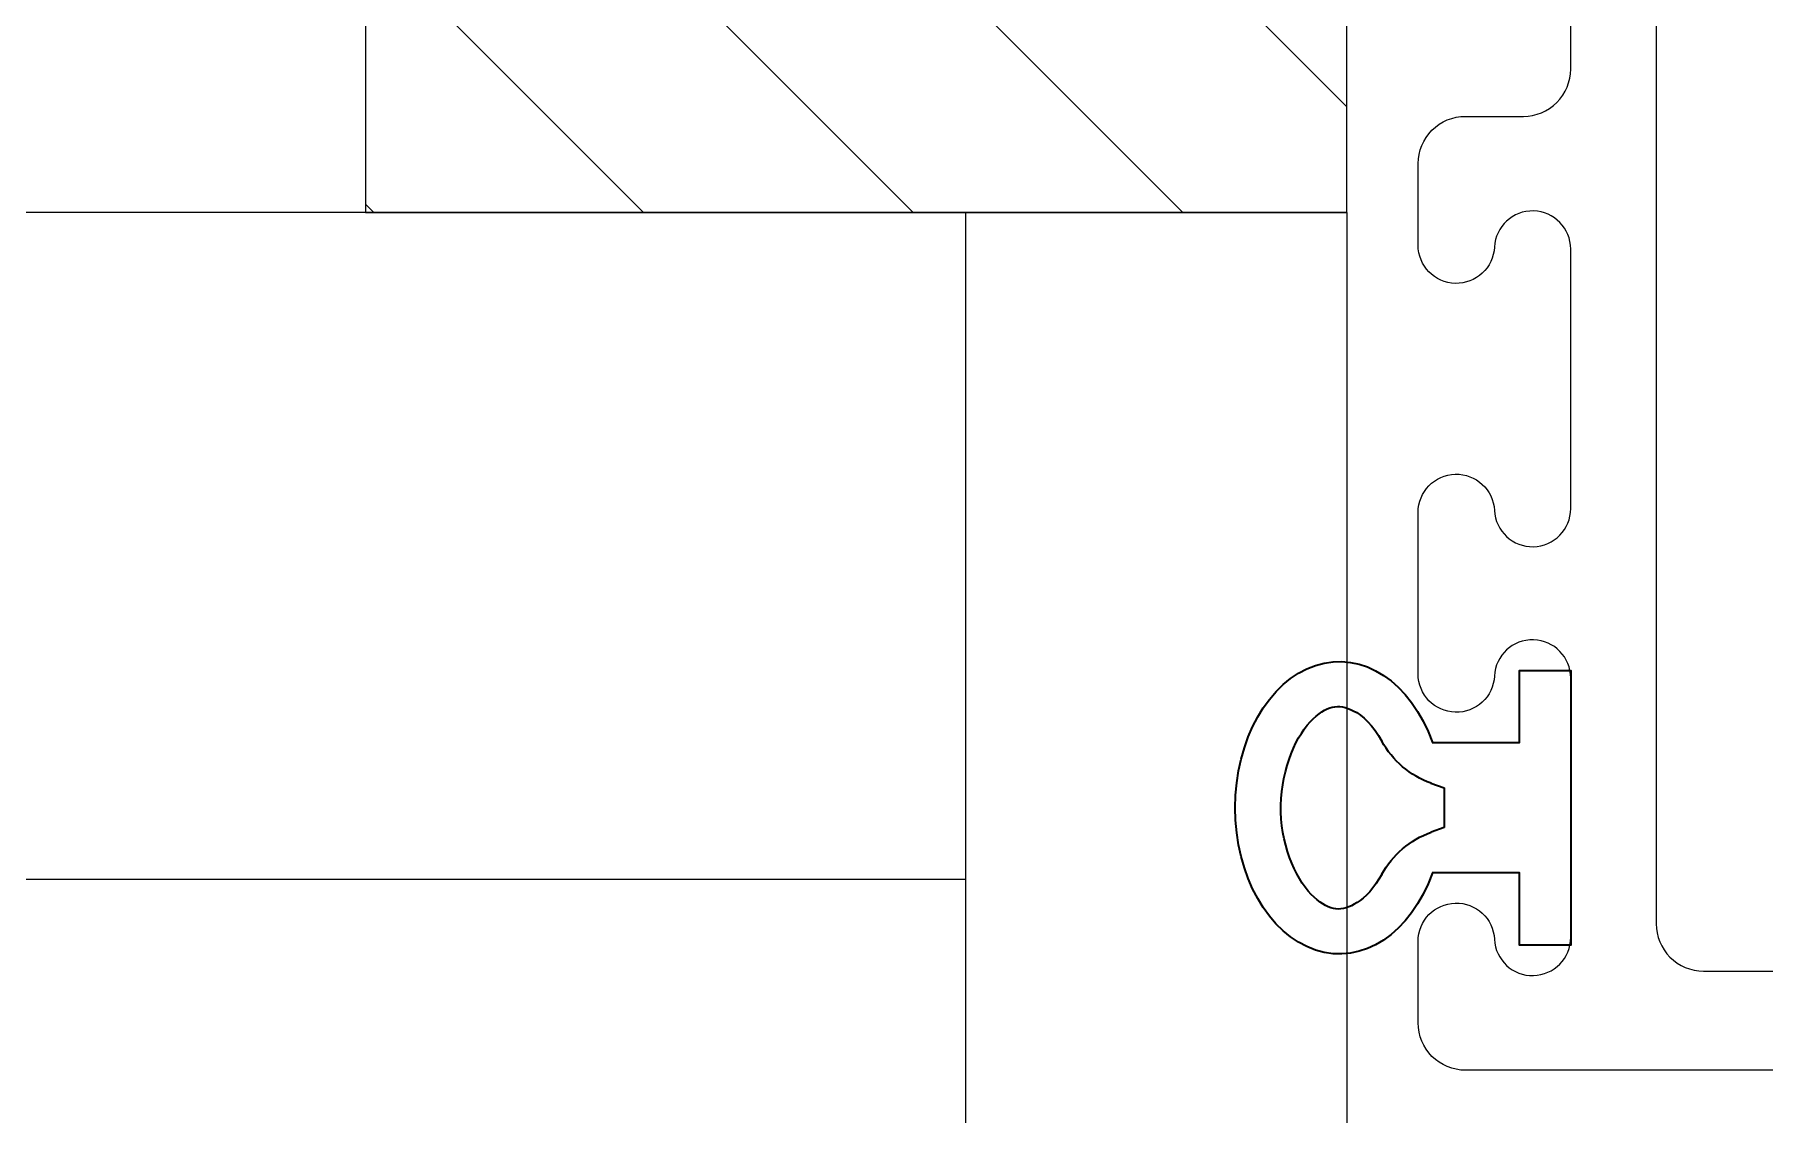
# Model space of a CAD drawing. Extents: x -26 to 91, y -47 to 75.
# Drawn here: x -12.205 to -11.072, y 63.815 to 64.523 of the extents above; entities that cross this region are included whole.
import ezdxf

# ---------------------------------------------------------------- set-up
doc = ezdxf.new("R2010")
doc.units = 0
doc.header["$MEASUREMENT"] = 0
for name, color, linetype in [('DIM', 7, 'CONTINUOUS'), ('FRAME', 1, 'CONTINUOUS'), ('GLASS', 7, 'CONTINUOUS'), ('TEXT', 7, 'CONTINUOUS')]:
    doc.layers.add(name, color=color, linetype=linetype)
doc.layers.add('PROFILE NUMBER', color=150, linetype='CONTINUOUS', lineweight=35)

# ---------------------------------------------------------------- blocks, each defined once
blk = doc.blocks.new('*U100')
at = {"layer": 'PROFILE NUMBER', "color": 5}
for p, q in [((-0.0161, 0.0916), (-0.013, 0.083)), ((0.013, 0.083), (0.0161, 0.0915)), ((-0.013, 0.083), (0.013, 0.083))]:
    blk.add_line(p, q, dxfattribs=at)
blk.add_lwpolyline([(-0.0427, 0.0907), (-0.0427, 0.0335), (-0.09, 0.0335), (-0.09, 0), (0.09, 0), (0.09, 0.0335), (0.0427, 0.0335), (0.0427, 0.0907)], dxfattribs=at)
for centre, start, end in [((-0.0725, 0.0712), 19.8289, 61.175), ((0.0725, 0.0712), 118.7633, 160.1945)]:
    blk.add_arc(centre, 0.06, start, end, dxfattribs=at)
blk.add_ellipse((0, 0.1517), major_axis=(-0.0958, 0), ratio=0.712114, start_param=2.033109, end_param=7.391692, dxfattribs=at)
blk.add_open_spline([(0.0437, 0.1238), (0.0526, 0.1287), (0.0589, 0.1347), (0.0685, 0.1503), (0.0681, 0.1574), (0.0493, 0.1788), (0.027, 0.1893), (-0.0212, 0.1906), (-0.0451, 0.1815), (-0.0674, 0.16), (-0.0684, 0.1523), (-0.0607, 0.1366), (-0.0538, 0.1294), (-0.0436, 0.1238)], degree=3, knots=[2.2211, 2.2211, 2.2211, 2.2211, 2.727733, 2.727733, 3.7005, 3.7005, 4.673268, 4.673268, 5.646035, 5.646035, 6.618803, 6.618803, 7.203997, 7.203997, 7.203997, 7.203997], dxfattribs=at)

msp = doc.modelspace()

# ---------------------------------------------------------------- hatches: boundary and pattern name
at = {"layer": 'DIM'}
h = msp.add_hatch(dxfattribs=at)
h.set_pattern_fill('ANSI31', color=256, angle=270, style=0)
h.set_pattern_definition([(315, (-13.37733, 75.16927), (0.0883883, 0.0883883), [])])
h.paths.add_polyline_path([(-11.3452, 64.406), (-11.3452, 64.5933), (-11.9886, 64.5933), (-11.9886, 64.406)])

# ---------------------------------------------------------------- linework, layer by layer
msp.add_line((-11.3452, 64.406), (-13.5952, 64.406), dxfattribs=at)
msp.add_lwpolyline([(-11.3452, 64.406), (-11.3452, 64.5933), (-11.9886, 64.5933), (-11.9886, 64.406)], close=True, dxfattribs=at)
at = {"layer": 'FRAME'}
for points in [[(-11.1425, 64.808), (-11.1425, 63.94, 0.414214), (-11.1115, 63.909), (-9.3815, 63.909, 0.414214)], [(-9.3315, 63.844), (-11.2675, 63.844, -0.414214), (-11.2985, 63.875), (-11.2985, 63.9285, -0.975), (-11.2485, 63.9298, 0.975), (-11.1985, 63.931), (-11.1985, 64.101, 0.975), (-11.2485, 64.1023, -0.975), (-11.2985, 64.1036), (-11.2985, 64.2095, -0.975), (-11.2485, 64.2108, 0.975), (-11.1985, 64.212), (-11.1985, 64.382, 0.975), (-11.2485, 64.3833, -0.975), (-11.2985, 64.3846), (-11.2985, 64.438, -0.414214), (-11.2675, 64.469), (-11.2295, 64.469, 0.414214), (-11.1985, 64.5), (-11.1985, 64.752, 0.414214)]]:
    msp.add_lwpolyline(points, format="xyb", dxfattribs=at)
at = {"layer": 'GLASS'}
for p, q in [((-11.5952, 64.406), (-11.5952, 62.5483)), ((-11.3452, 64.406), (-11.3452, 62.5483)), ((-11.5952, 63.969), (-12.3452, 63.969))]:
    msp.add_line(p, q, dxfattribs=at)
at = {"layer": 'TEXT'}
msp.add_line((-12.0952, 64.406), (-13.5952, 64.406), dxfattribs=at)

# ---------------------------------------------------------------- block references
at = {"layer": 'TEXT', "xscale": -1, "rotation": 90}
msp.add_blockref('*U100', (-11.1985, 64.016), dxfattribs=at)

doc.saveas('drawing.dxf')
